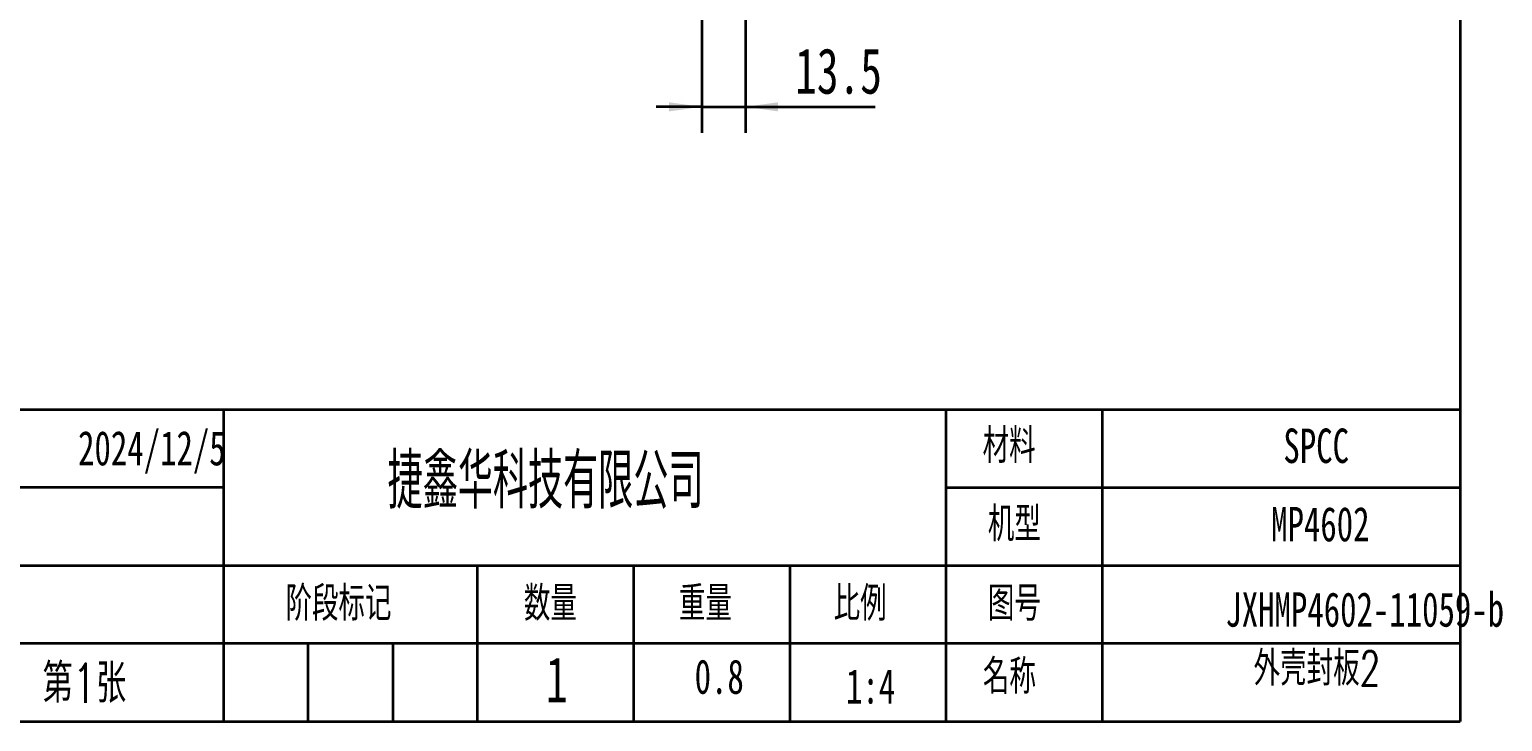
# Model space of a CAD drawing. Header units: millimetres. Extents: x 10 to 515, y -34 to 231.
# Drawn here: x 181.3 to 294.4, y 5.5 to 58.7 of the extents above; entities that cross this region are included whole.
import ezdxf

# ---------------------------------------------------------------- set-up
doc = ezdxf.new("R2010")
doc.units = ezdxf.units.MM
doc.layers.add('FORMAT', color=7, linetype='Continuous', lineweight=35)
doc.layers.add('轮廓实线层', color=7, linetype='Continuous', lineweight=35)
doc.styles.add('SLDTEXTSTYLE0', font='TXT', dxfattribs={"width": 0.7, "bigfont": 'bigfont'})
doc.styles.add('SLDTEXTSTYLE1', font='TXT', dxfattribs={"width": 0.7})
doc.styles.add('SLDTEXTSTYLE2', font='TXT', dxfattribs={"width": 0.579353, "bigfont": 'bigfont'})
doc.dimstyles.new('SLDDIMSTYLE1', dxfattribs={"dimtxt": 3.5, "dimasz": 2.5, "dimexe": 0, "dimexo": 0.0625, "dimgap": 0.875, "dimtad": 2, "dimlfac": 4, "dimrnd": 1e-09, "dimzin": 12, "dimdsep": 46, "dimtxsty": 'SLDTEXTSTYLE1', "dimsah": 1, "dimcen": 0.09, "dimadec": 0, "dimazin": 3, "dimtfac": 1, "dimtmove": 0, "dimatfit": 0, "dimfxl": 0, "dimfrac": 2, "dimtolj": 1, "dimtzin": 12, "dimarcsym": 0})

# ---------------------------------------------------------------- blocks, each defined once
blk = doc.blocks.new('SW_NOTE_0_16')
at = {"layer": 'FORMAT', "color": 0, "attachment_point": 2}
for s, insert, char_height, style in [('JXHMP4602-11059-b', (17.12, 3.41), 2.6458, 'SLDTEXTSTYLE1'), ('外壳封板2', (13.45, -1.12), 2.646, 'SLDTEXTSTYLE0')]:
    blk.add_mtext(s, dxfattribs=dict(at, insert=insert, char_height=char_height, style=style))
blk = doc.blocks.new('_D_8')
at = {"layer": 'FORMAT'}
for p, q in [((236.29, 85.95), (236.29, 50.72)), ((232.92, 82.47), (232.92, 50.72)), ((232.92, 52.72), (229.42, 52.72)), ((232.92, 52.72), (236.29, 52.72)), ((236.29, 52.72), (246.24, 52.72))]:
    blk.add_line(p, q, dxfattribs=at)
for points in [[(232.92, 52.72), (230.42, 53.07), (230.42, 52.37)], [(236.29, 52.72), (238.79, 52.37), (238.79, 53.07)]]:
    blk.add_solid(points, dxfattribs=at)
at = {"layer": 'FORMAT', "insert": (240.1, 57.23), "char_height": 3.5, "attachment_point": 1, "style": 'SLDTEXTSTYLE1'}
blk.add_mtext('13.5', dxfattribs=at)

msp = doc.modelspace()

# ---------------------------------------------------------------- linework, layer by layer
at = {"layer": 'FORMAT'}
for p, q in [((156.185568, 29.450845), (251.685568, 29.450845)), ((196.185568, 29.450845), (196.185568, 5.450845)), ((251.685568, 29.450845), (251.685568, 5.450845)), ((251.685568, 29.450845), (291.185568, 29.450845)), ((263.685568, 29.450845), (263.685568, 5.450845)), ((196.185568, 23.450845), (156.185568, 23.450845)), ((251.685568, 23.450845), (291.185568, 23.450845)), ((156.185568, 17.450845), (291.185568, 17.450845)), ((215.685568, 5.450845), (215.685568, 17.450845)), ((227.685568, 17.450845), (227.685568, 5.450845)), ((239.685568, 17.450845), (239.685568, 5.450845)), ((196.185568, 11.450845), (156.185568, 11.450845)), ((291.185568, 11.450845), (196.185568, 11.450845)), ((202.685568, 5.450845), (202.685568, 11.450845)), ((209.185568, 11.450845), (209.185568, 5.450845))]:
    msp.add_line(p, q, dxfattribs=at)
at = {"layer": '轮廓实线层'}
for p in [(291.185568, 205.450845), (14.185568, 5.450845)]:
    msp.add_line(p, (291.185568, 5.450845), dxfattribs=at)

# ---------------------------------------------------------------- block references
at = {"layer": 'FORMAT'}
msp.add_blockref('SW_NOTE_0_16', (266.738804, 11.982499), dxfattribs=at)

# ---------------------------------------------------------------- texts
for s, insert, char_height, attachment_point, style in [('2024/12/5', (190.67936, 27.798205), 2.6458333, 2, 'SLDTEXTSTYLE1'), ('材料', (254.500445, 27.981018), 2.6458333, 1, 'SLDTEXTSTYLE0'), ('SPCC', (280.128613, 27.981018), 2.6458333, 2, 'SLDTEXTSTYLE1'), ('捷鑫华科技有限公司', (208.787515, 26.064854), 4.2333333, 1, 'SLDTEXTSTYLE2'), ('机型', (254.905354, 21.957075), 2.6458333, 1, 'SLDTEXTSTYLE0'), ('MP4602', (280.448139, 21.957075), 2.6458333, 2, 'SLDTEXTSTYLE1'), ('阶段标记', (200.940395, 15.851646), 2.6458333, 1, 'SLDTEXTSTYLE0'), ('数量', (219.261475, 15.851646), 2.6458333, 1, 'SLDTEXTSTYLE0'), ('重量', (231.173165, 15.851646), 2.6458333, 1, 'SLDTEXTSTYLE0'), ('比例', (243.058391, 15.851646), 2.6458333, 1, 'SLDTEXTSTYLE0'), ('图号', (254.905354, 15.851646), 2.6458333, 1, 'SLDTEXTSTYLE0'), ('第1张', (182.288617, 9.897446), 3, 1, 'SLDTEXTSTYLE0'), ('1', (220.957964, 10.419757), 3.5, 1, 'SLDTEXTSTYLE1'), ('0.8', (234.268545, 10.231595), 2.6458333, 2, 'SLDTEXTSTYLE1'), ('名称', (254.522436, 10.231595), 2.6458333, 1, 'SLDTEXTSTYLE0'), ('1:4', (245.898339, 9.483378), 2.6458333, 2, 'SLDTEXTSTYLE1')]:
    msp.add_mtext(s, dxfattribs=dict(at, insert=insert, char_height=char_height, attachment_point=attachment_point, style=style))

# ---------------------------------------------------------------- dimensions: what is measured, and where the dimension line sits
dim = msp.add_linear_dim(base=(236.290687, 52.716651), p1=(232.915687, 82.466651), p2=(236.290687, 85.945204), dimstyle='SLDDIMSTYLE1', dxfattribs=at)
dim.commit()
dim.dimension.update_dxf_attribs({"geometry": '_D_8', "text_midpoint": (243.166992, 52.716651), "dimtype": 160})

doc.saveas('drawing.dxf')
